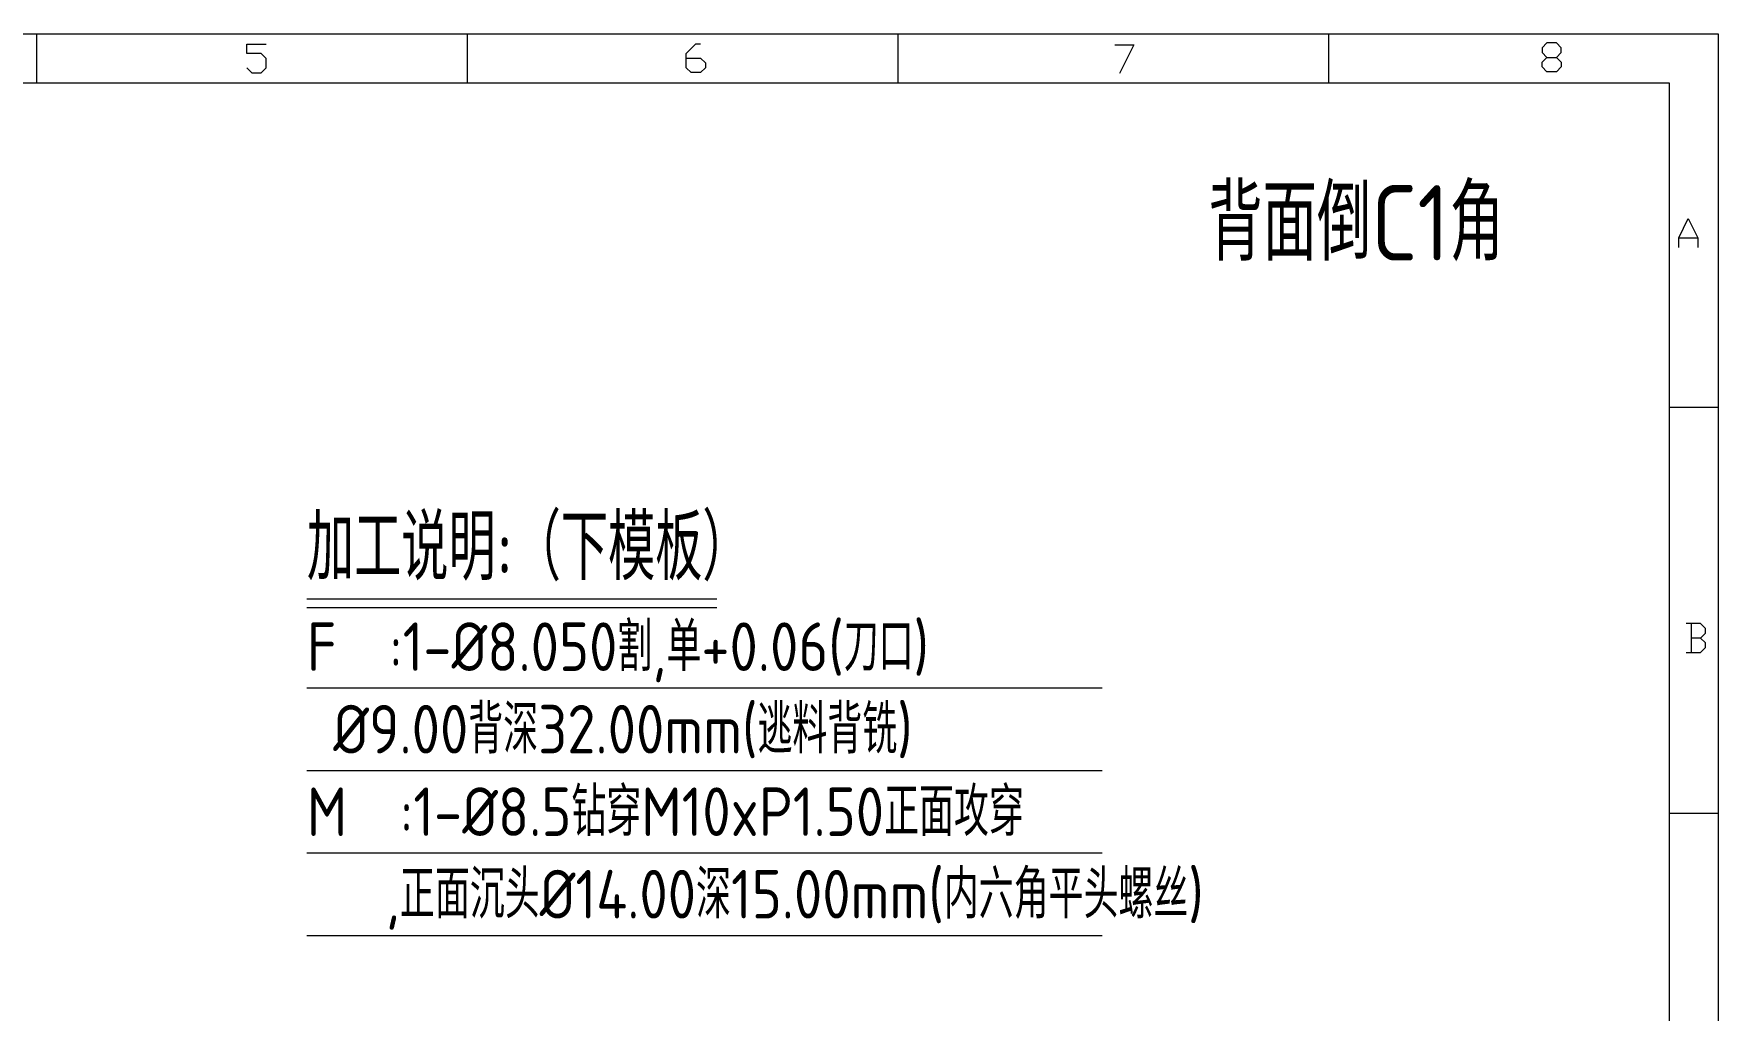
# Model space of a CAD drawing. Header units: millimetres. Extents: x 88508 to 142116, y -5268 to 20283.
# Drawn here: x 111458.3 to 111597.1, y 671.7 to 752.2 of the extents above; entities that cross this region are included whole.
import ezdxf
from ezdxf.enums import TextEntityAlignment as Align

# ---------------------------------------------------------------- set-up
doc = ezdxf.new("R2010")
doc.units = ezdxf.units.MM
doc.layers.add('TEXT', color=4, linetype='Continuous')
doc.styles.add('gbenor', font='gbenor.shx', dxfattribs={"bigfont": 'gbcbig.shx'})
doc.styles.add('GBENOR_', font='gbenor.shx', dxfattribs={"bigfont": 'gbcbig'})
doc.styles.add('TXT', font='txt.shx', dxfattribs={"width": 0.8, "bigfont": 'ctxt.shx'})

# ---------------------------------------------------------------- blocks, each defined once
blk = doc.blocks.new('U40')
at = {"color": 254, "lineweight": 18}
for p, q in [((0, 1783.5), (2530.2, 1783.5)), ((1265.1, 1783.5), (1265.1, 1746.5)), ((1589.1, 1783.5), (1589.1, 1746.5)), ((1913.1, 1783.5), (1913.1, 1746.5)), ((2237.1, 1783.5), (2237.1, 1746.5)), ((2530.2, 1783.5), (2530.2, 0)), ((37, 1746.5), (2493.2, 1746.5)), ((2493.2, 1746.5), (2493.2, 37)), ((2493.2, 1502.7), (2530.2, 1502.7)), ((2493.2, 1197.2), (2530.2, 1197.2))]:
    blk.add_line(p, q, dxfattribs=at)
at = {"color": 92, "lineweight": 18}
for points in [[(1423.4, 1757.7), (1427, 1754.1), (1434.2, 1754.1), (1437.8, 1757.7), (1437.8, 1764.9), (1434.2, 1768.5), (1423.4, 1768.5), (1423.4, 1775.7), (1437.8, 1775.7)], [(1753.9, 1765.1), (1764.7, 1765.1), (1768.3, 1761.5), (1768.3, 1757.9), (1764.7, 1754.3), (1757.5, 1754.3), (1753.9, 1757.9), (1753.9, 1768.7), (1761.1, 1775.9), (1764.7, 1775.9)], [(2076.2, 1775.2), (2090.6, 1775.2), (2079.8, 1753.6)], [(2408.4, 1765.7), (2412, 1762.1), (2412, 1758.5), (2408.4, 1754.9), (2401.2, 1754.9), (2397.6, 1758.5), (2397.6, 1762.1), (2401.2, 1765.7), (2408.4, 1765.7), (2412, 1769.3), (2412, 1772.9), (2408.4, 1776.5), (2401.2, 1776.5), (2397.6, 1772.9), (2397.6, 1769.3), (2401.2, 1765.7)], [(2500.4, 1622.8), (2500.4, 1630), (2507.6, 1644.4), (2514.8, 1630), (2514.8, 1622.8)], [(2500.4, 1630), (2514.8, 1630)], [(2516.9, 1329), (2520.5, 1332.6), (2520.5, 1336.2), (2516.9, 1339.8), (2506.1, 1339.8)], [(2509.7, 1339.8), (2509.7, 1318.2)], [(2506.1, 1318.2), (2516.9, 1318.2), (2520.5, 1321.8), (2520.5, 1325.4), (2516.9, 1329), (2509.7, 1329)]]:
    blk.add_lwpolyline(points, dxfattribs=at)
at = {"lineweight": 18, "style": 'GBENOR_'}
blk.add_attdef('文档路径', (2126, 386.9), '', height=17.8, dxfattribs=at)
at = {"lineweight": 20, "style": 'TXT'}
for tag, height, p in [('18-**-**', 16.3, (1866.6, 256.2)), ('客户名称', 16.1, (1741.1, 134, 0)), ('料厚:', 16.1, (1741.3, 93.2, 0))]:
    blk.add_attdef(tag, text='', height=height, dxfattribs=at).set_placement(p, align=Align.MIDDLE)
for tag, p, height in [('88888', (1850.9, 207.5), 14.9), ('材质:', (1691.2, 168, 0), 16.1), ('核准', (1869.4, 127.5, 0), 16.1), ('设计', (1868.8, 88.3, 0), 16.1), ('绘图', (1868.2, 49.1, 0), 16.1)]:
    blk.add_attdef(tag, p, '', height=height, dxfattribs=at)
for tag, p, height, width in [('3', (2234.7, 206.9), 15.8, 0.7), ('4', (2234.7, 167.4), 15.8, 0.7), ('核准日期', (2041.1, 124.2, 0), 16.1, 0.68), ('设计日期', (2041.1, 84.5, 0), 16.1, 0.68), ('1', (2251.9, 85.9), 14.6, 0.7), ('绘图日期', (2040.9, 46.4, 0), 16.1, 0.68), ('2', (2235, 49.2), 14.6, 0.7)]:
    blk.add_attdef(tag, p, '', height=height, dxfattribs=dict(at, width=width))

msp = doc.modelspace()

# ---------------------------------------------------------------- linework, layer by layer
at = {"layer": 'TEXT', "color": 3, "lineweight": 5}
for p, q in [((111480.789, 705.582), (111514.581, 705.582)), ((111480.789, 704.882), (111514.581, 704.882)), ((111480.789, 698.242), (111546.354, 698.242)), ((111480.789, 691.442), (111546.354, 691.442)), ((111480.789, 684.642), (111546.354, 684.642)), ((111480.789, 677.842), (111546.354, 677.842))]:
    msp.add_line(p, q, dxfattribs=at)

# ---------------------------------------------------------------- block references
at = {"lineweight": 5, "ltscale": 3, "xscale": 0.1095942733365231, "yscale": 0.1095942733365231, "zscale": 0.1095942733365231}
msp.add_blockref('U40', (111319.847, 556.708), dxfattribs=at)

# ---------------------------------------------------------------- texts
at = {"layer": 'TEXT', "color": 4, "lineweight": 5, "style": 'gbenor'}
for s, height, p in [('背面倒C1角', 6.2174, (111555.1, 733.469)), ('加工说明:（下模板）', 5.4, (111480.789, 707.122)), (' %%C9.00背深32.00mm(逃料背铣)', 4, (111480.789, 692.842)), ('M  :1-%%c8.5钻穿M10xP1.50正面攻穿', 4, (111480.789, 686.042)), ('   ,正面沉头%%C14.00深15.00mm(内六角平头螺丝)', 4, (111480.789, 679.242))]:
    msp.add_text(s, height=height, dxfattribs=at).set_placement(p)
at = {"layer": 'TEXT', "color": 1, "lineweight": 5, "style": 'gbenor'}
msp.add_text('F  :1-%%c8.050割,单+0.06(刀口)', height=4, dxfattribs=at).set_placement((111480.789, 699.642))

doc.saveas('drawing.dxf')
